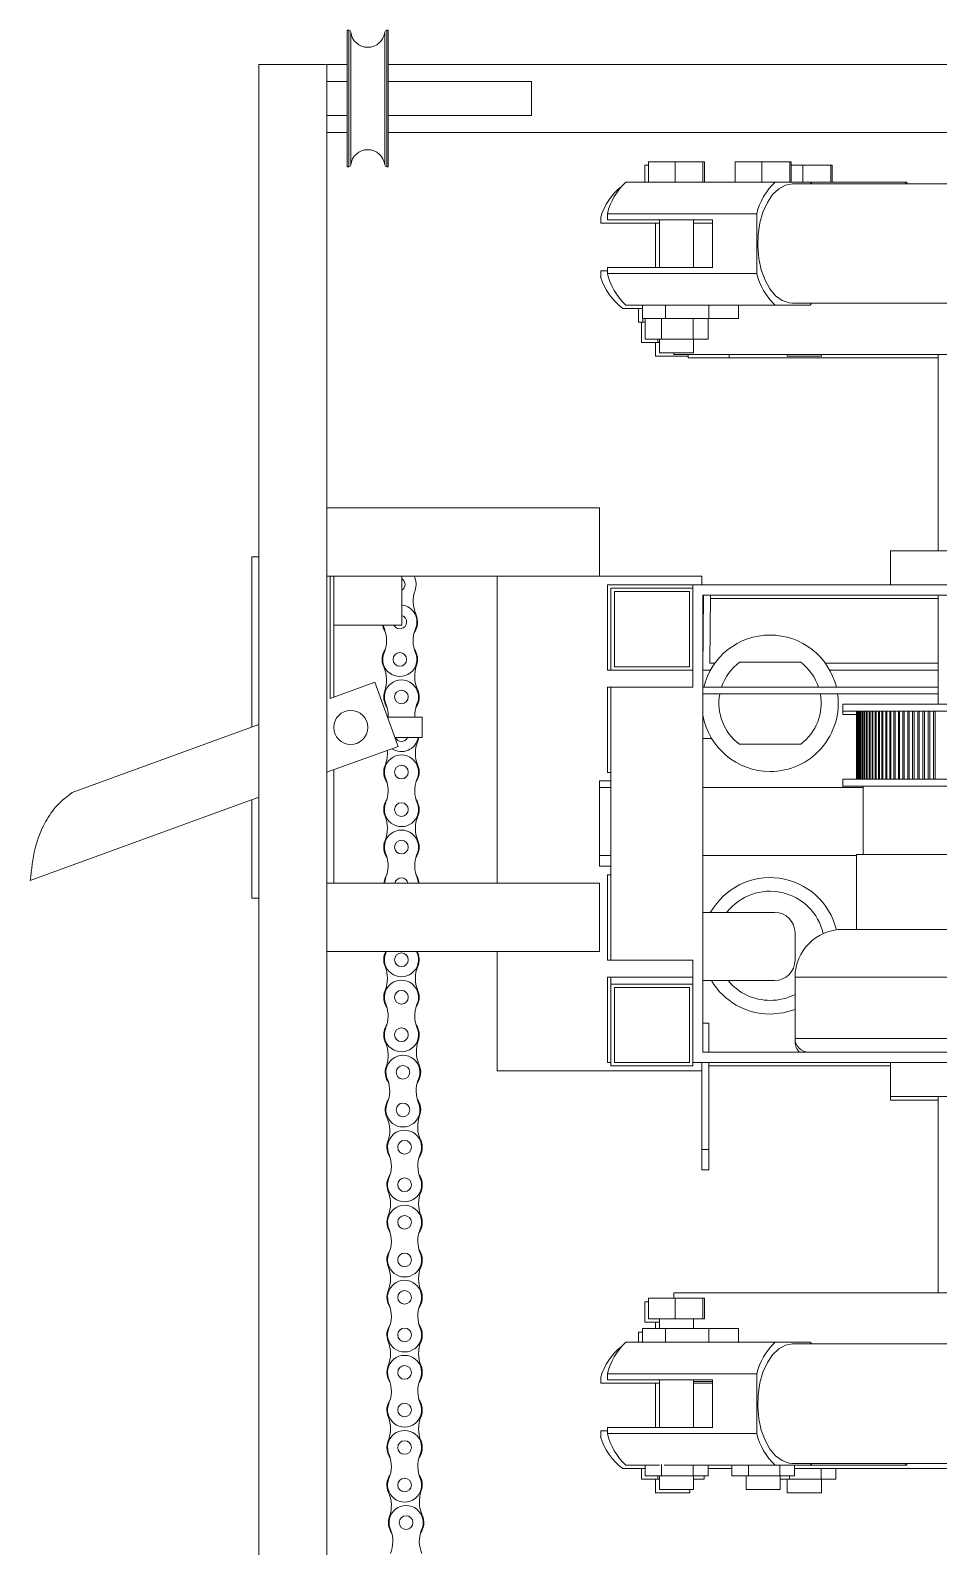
# Model space of a CAD drawing. Header units: millimetres. Extents: x 127 to 2222, y 23 to 864.
# Drawn here: x 1761.8 to 1828.4, y 604.3 to 715.4 of the extents above; entities that cross this region are included whole.
import ezdxf

# ---------------------------------------------------------------- set-up
doc = ezdxf.new("R2010")
doc.units = ezdxf.units.MM

msp = doc.modelspace()

# ---------------------------------------------------------------- linework, layer by layer
at = {"color": 7, "linetype": 'Continuous', "lineweight": 15}
for p, q in [((1785.18, 715.36), (1785.07, 715.36)), ((1785.07, 705.36), (1785.07, 715.36)), ((1788.07, 715.36), (1787.97, 715.36)), ((1788.07, 705.36), (1788.07, 715.36)), ((1778.57, 588.96), (1778.57, 712.86)), ((1783.57, 712.86), (1778.57, 712.86)), ((1783.57, 680.36), (1783.57, 712.86)), ((1785.07, 712.86), (1783.57, 712.86)), ((1829.86, 712.86), (1788.07, 712.86)), ((1785.07, 711.61), (1783.57, 711.61)), ((1798.57, 711.61), (1788.07, 711.61)), ((1798.57, 711.61), (1798.57, 709.11)), ((1783.57, 709.11), (1785.07, 709.11)), ((1788.07, 709.11), (1798.57, 709.11)), ((1785.07, 707.86), (1783.57, 707.86)), ((1834.6, 707.86), (1788.07, 707.86)), ((1807.16, 705.73), (1807.16, 704.23)), ((1807.16, 705.73), (1809.1, 705.73)), ((1809.1, 705.73), (1809.1, 704.23)), ((1809.1, 705.73), (1811.15, 705.73)), ((1811.15, 705.73), (1811.15, 704.23)), ((1811.15, 705.73), (1811.26, 705.73)), ((1811.26, 705.73), (1811.26, 704.23)), ((1813.51, 705.73), (1813.51, 704.23)), ((1813.51, 705.73), (1815.46, 705.73)), ((1815.46, 705.73), (1815.46, 704.23)), ((1815.46, 705.73), (1817.51, 705.73)), ((1817.51, 705.73), (1817.51, 704.23)), ((1817.51, 705.73), (1817.61, 705.73)), ((1817.61, 705.73), (1817.61, 704.23)), ((1785.07, 705.36), (1785.18, 705.36)), ((1787.97, 705.36), (1788.07, 705.36)), ((1806.88, 705.48), (1806.88, 704.23)), ((1806.88, 705.48), (1807.16, 705.48)), ((1817.61, 705.48), (1818.48, 705.48)), ((1818.48, 705.48), (1818.48, 704.23)), ((1818.48, 705.48), (1820.53, 705.48)), ((1820.53, 705.48), (1820.53, 704.23)), ((1820.53, 705.48), (1820.63, 705.48)), ((1820.63, 705.48), (1820.63, 704.23)), ((1816.45, 704.23), (1805.5, 704.23)), ((1819, 704.23), (1816.45, 704.23)), ((1839.01, 704.11), (1817.72, 704.11)), ((1819.14, 704.11), (1819, 704.23)), ((1826.01, 704.23), (1819, 704.23)), ((1826.01, 704.23), (1826.01, 704.11)), ((1826.11, 704.23), (1826.01, 704.23)), ((1826.12, 704.11), (1826.11, 704.23)), ((1803.65, 701.66), (1803.65, 701.23)), ((1807.96, 701.23), (1803.65, 701.23)), ((1815.09, 701.91), (1804.14, 701.91)), ((1804.14, 701.48), (1804.14, 701.91)), ((1811.85, 701.48), (1804.14, 701.48)), ((1807.68, 701.23), (1807.68, 697.98)), ((1807.96, 701.48), (1807.96, 697.98)), ((1810.46, 697.98), (1810.46, 701.48)), ((1811.85, 701.23), (1810.46, 701.23)), ((1811.85, 697.98), (1811.85, 701.48)), ((1815.09, 697.55), (1815.09, 701.91)), ((1803.65, 697.73), (1803.65, 697.3)), ((1804.14, 697.73), (1803.65, 697.73)), ((1804.14, 697.55), (1804.14, 697.98)), ((1804.14, 697.98), (1811.85, 697.98)), ((1815.09, 697.55), (1804.14, 697.55)), ((1806.71, 694.98), (1805.26, 694.98)), ((1806.94, 695.23), (1805.5, 695.23)), ((1806.43, 694.98), (1806.43, 693.98)), ((1806.71, 695.23), (1806.71, 694.23)), ((1806.94, 695.23), (1808.41, 695.23)), ((1808.41, 695.23), (1808.41, 694.23)), ((1808.41, 695.23), (1808.93, 695.23)), ((1816.45, 695.23), (1808.93, 695.23)), ((1811.58, 695.23), (1811.58, 694.23)), ((1813.76, 694.23), (1813.76, 695.23)), ((1819, 695.23), (1816.45, 695.23)), ((1817.72, 695.36), (1839.01, 695.36)), ((1819, 695.23), (1819.14, 695.36)), ((1806.74, 693.98), (1806.43, 693.98)), ((1806.63, 693.98), (1806.63, 692.48)), ((1808.41, 694.23), (1806.71, 694.23)), ((1806.74, 693.98), (1806.9, 693.98)), ((1806.9, 694.23), (1806.9, 692.73)), ((1808.12, 694.23), (1808.12, 692.73)), ((1811.58, 694.23), (1808.41, 694.23)), ((1810.43, 694.23), (1810.43, 692.73)), ((1811.52, 694.23), (1811.52, 692.73)), ((1813.76, 694.23), (1811.58, 694.23)), ((1807.85, 692.48), (1806.63, 692.48)), ((1808.12, 692.73), (1806.9, 692.73)), ((1807.68, 692.48), (1807.68, 691.48)), ((1807.85, 692.73), (1807.85, 692.48)), ((1807.96, 692.48), (1807.85, 692.48)), ((1807.96, 692.73), (1807.96, 691.73)), ((1810.43, 692.73), (1808.12, 692.73)), ((1811.52, 692.73), (1810.43, 692.73)), ((1810.46, 691.73), (1810.46, 692.73)), ((1810.06, 691.48), (1807.68, 691.48)), ((1810.46, 691.73), (1807.96, 691.73)), ((1809.02, 691.73), (1809.02, 691.61)), ((1855.15, 691.61), (1809.02, 691.61)), ((1810.06, 691.36), (1810.06, 691.61)), ((1813.08, 691.36), (1810.06, 691.36)), ((1813.08, 691.61), (1813.08, 691.36)), ((1828.4, 691.36), (1813.08, 691.36)), ((1817.33, 691.61), (1817.33, 691.48)), ((1819.83, 691.48), (1817.33, 691.48)), ((1819.83, 691.48), (1819.83, 691.61)), ((1828.4, 691.61), (1828.4, 677.23)), ((1803.57, 680.36), (1783.57, 680.36)), ((1783.57, 680.36), (1783.57, 675.36)), ((1803.57, 680.36), (1803.57, 675.36)), ((1778.07, 676.78), (1778.07, 664.31)), ((1778.07, 676.78), (1778.57, 676.78)), ((1824.9, 677.23), (1824.9, 674.73)), ((1824.9, 677.23), (1830.4, 677.23)), ((1783.57, 652.86), (1783.57, 675.36)), ((1803.57, 675.36), (1783.57, 675.36)), ((1783.82, 675.36), (1783.82, 666.4)), ((1784.07, 675.36), (1784.07, 671.78)), ((1789.07, 675.36), (1789.07, 671.78)), ((1796.07, 652.86), (1796.07, 675.36)), ((1803.57, 675.36), (1811.07, 675.36)), ((1804.15, 674.73), (1810.4, 674.73)), ((1804.15, 674.73), (1804.15, 668.48)), ((1810.4, 674.48), (1804.4, 674.48)), ((1804.4, 674.48), (1804.4, 668.48)), ((1810.4, 667.23), (1810.4, 674.73)), ((1810.4, 674.73), (1835.4, 674.73)), ((1811.07, 675.36), (1811.07, 674.73)), ((1810.15, 674.23), (1804.65, 674.23)), ((1804.65, 674.23), (1804.65, 668.73)), ((1810.15, 668.73), (1810.15, 674.23)), ((1811.15, 673.98), (1835.4, 673.98)), ((1811.15, 640.48), (1811.15, 673.98)), ((1811.2, 673.98), (1811.15, 668.48)), ((1811.2, 673.73), (1811.15, 673.73)), ((1811.66, 668.98), (1811.7, 673.98)), ((1828.4, 673.73), (1811.7, 673.73)), ((1828.4, 673.98), (1828.4, 665.98)), ((1784.07, 671.78), (1789.07, 671.78)), ((1784.07, 671.78), (1784.07, 666.49)), ((1787.69, 671.78), (1787.81, 671.44)), ((1812.02, 668.98), (1811.66, 668.98)), ((1813.82, 669.05), (1818.32, 669.05)), ((1828.4, 668.98), (1820.13, 668.98)), ((1804.15, 668.48), (1804.4, 668.48)), ((1804.4, 668.48), (1810.4, 668.48)), ((1804.65, 668.73), (1810.15, 668.73)), ((1811.15, 668.48), (1811.7, 668.48)), ((1820.45, 668.48), (1828.4, 668.48)), ((1783.82, 666.4), (1787.09, 667.59)), ((1788.8, 662.89), (1787.09, 667.59)), ((1804.15, 667.23), (1804.4, 667.23)), ((1804.15, 660.98), (1804.15, 667.23)), ((1804.4, 667.23), (1804.4, 647.23)), ((1810.4, 667.23), (1804.4, 667.23)), ((1811.15, 667.23), (1828.4, 667.23)), ((1828.4, 666.73), (1811.15, 666.73)), ((1821.4, 665.98), (1821.4, 665.48)), ((1821.4, 665.98), (1839.4, 665.98)), ((1764.9, 659.51), (1778.57, 664.49)), ((1788.01, 665.03), (1790.57, 665.03)), ((1790.57, 663.53), (1790.57, 665.03)), ((1821.4, 665.48), (1821.4, 665.23)), ((1821.4, 665.48), (1839.4, 665.48)), ((1821.4, 665.23), (1822.42, 665.23)), ((1822.4, 660.48), (1822.4, 665.48)), ((1822.4, 660.48), (1822.4, 665.23)), ((1822.41, 665.48), (1822.41, 660.48)), ((1822.42, 660.48), (1822.42, 665.48)), ((1822.43, 665.48), (1822.43, 660.48)), ((1822.46, 660.48), (1822.46, 665.48)), ((1822.48, 665.48), (1822.48, 660.48)), ((1822.52, 660.48), (1822.52, 665.48)), ((1822.55, 665.48), (1822.55, 660.48)), ((1822.61, 660.48), (1822.61, 665.48)), ((1822.63, 665.48), (1822.63, 660.48)), ((1822.71, 660.48), (1822.71, 665.48)), ((1822.75, 665.48), (1822.75, 660.48)), ((1822.84, 660.48), (1822.84, 665.48)), ((1822.88, 665.48), (1822.88, 660.48)), ((1822.98, 660.48), (1822.98, 665.48)), ((1823.03, 665.48), (1823.03, 660.48)), ((1823.15, 660.48), (1823.15, 665.48)), ((1823.2, 665.48), (1823.2, 660.48)), ((1823.34, 660.48), (1823.34, 665.48)), ((1823.4, 665.48), (1823.4, 660.48)), ((1823.55, 660.48), (1823.55, 665.48)), ((1823.61, 665.48), (1823.61, 660.48)), ((1823.77, 660.48), (1823.77, 665.48)), ((1823.84, 665.48), (1823.84, 660.48)), ((1824.01, 660.48), (1824.01, 665.48)), ((1824.09, 665.48), (1824.09, 660.48)), ((1824.27, 660.48), (1824.27, 665.48)), ((1824.35, 665.48), (1824.35, 660.48)), ((1824.55, 660.48), (1824.55, 665.48)), ((1824.63, 665.48), (1824.63, 660.48)), ((1824.85, 660.48), (1824.85, 665.48)), ((1824.93, 665.48), (1824.93, 660.48)), ((1825.15, 660.48), (1825.15, 665.48)), ((1825.24, 665.48), (1825.24, 660.48)), ((1825.48, 660.48), (1825.48, 665.48)), ((1825.57, 665.48), (1825.57, 660.48)), ((1825.81, 660.48), (1825.81, 665.48)), ((1825.91, 665.48), (1825.91, 660.48)), ((1826.16, 660.48), (1826.16, 665.48)), ((1826.27, 665.48), (1826.27, 660.48)), ((1826.52, 660.48), (1826.52, 665.48)), ((1826.63, 665.48), (1826.63, 660.48)), ((1826.9, 660.48), (1826.9, 665.48)), ((1827, 665.48), (1827, 660.48)), ((1827.28, 660.48), (1827.28, 665.48)), ((1827.39, 665.48), (1827.39, 660.48)), ((1827.67, 660.48), (1827.67, 665.48)), ((1827.78, 665.48), (1827.78, 660.48)), ((1828.06, 660.48), (1828.06, 665.48)), ((1828.18, 665.48), (1828.18, 660.48)), ((1788.56, 663.53), (1790.57, 663.53)), ((1790.24, 663.28), (1790.32, 663.53)), ((1811.79, 663.48), (1811.15, 663.48)), ((1788.8, 662.89), (1783.57, 660.99)), ((1818.32, 663.05), (1813.82, 663.05)), ((1784.07, 661.17), (1784.07, 652.86)), ((1803.57, 660.36), (1804.4, 660.36)), ((1803.57, 654.11), (1803.57, 660.36)), ((1804.15, 660.98), (1804.4, 660.98)), ((1821.4, 660.48), (1821.4, 659.98)), ((1821.4, 660.48), (1839.4, 660.48)), ((1821.4, 659.98), (1821.4, 659.89)), ((1821.4, 659.98), (1839.4, 659.98)), ((1822.9, 659.98), (1822.9, 654.98)), ((1778.57, 659.17), (1761.82, 653.07)), ((1778.07, 658.99), (1778.07, 651.78)), ((1804.4, 659.89), (1803.57, 659.89)), ((1822.9, 659.89), (1811.15, 659.89)), ((1804.4, 654.89), (1803.57, 654.89)), ((1822.4, 654.89), (1811.15, 654.89)), ((1822.4, 654.98), (1822.4, 649.48)), ((1838.4, 654.98), (1822.4, 654.98)), ((1803.57, 654.11), (1804.4, 654.11)), ((1804.15, 653.48), (1804.4, 653.48)), ((1804.15, 653.48), (1804.15, 647.23)), ((1783.57, 652.86), (1783.57, 647.86)), ((1803.57, 652.86), (1783.57, 652.86)), ((1787.89, 653.25), (1787.79, 652.86)), ((1790.28, 652.86), (1790.19, 653.25)), ((1803.57, 652.86), (1803.57, 647.86)), ((1778.07, 651.78), (1778.57, 651.78)), ((1816.4, 650.73), (1811.15, 650.73)), ((1817.9, 649.23), (1817.9, 647.23)), ((1830.56, 649.48), (1821.4, 649.48)), ((1783.57, 588.96), (1783.57, 647.86)), ((1803.57, 647.86), (1783.57, 647.86)), ((1787.93, 647.86), (1787.89, 647.75)), ((1790.19, 647.75), (1790.15, 647.86)), ((1796.07, 639.11), (1796.07, 647.86)), ((1804.15, 647.23), (1804.4, 647.23)), ((1810.4, 647.23), (1804.4, 647.23)), ((1810.4, 639.73), (1810.4, 647.23)), ((1804.15, 645.98), (1810.4, 645.98)), ((1804.15, 639.73), (1804.15, 645.98)), ((1804.4, 645.48), (1804.4, 645.98)), ((1816.4, 645.73), (1811.15, 645.73)), ((1817.9, 645.98), (1817.9, 641.48)), ((1804.4, 645.48), (1810.4, 645.48)), ((1804.4, 639.48), (1804.4, 645.48)), ((1804.65, 639.73), (1804.65, 645.23)), ((1804.65, 645.23), (1810.15, 645.23)), ((1810.15, 645.23), (1810.15, 639.73)), ((1811.57, 642.62), (1811.15, 642.62)), ((1811.57, 640.48), (1811.57, 642.62)), ((1817.9, 641.48), (1817.9, 641.23)), ((1835.4, 640.48), (1811.15, 640.48)), ((1796.07, 639.11), (1811.07, 639.11)), ((1804.15, 639.73), (1804.4, 639.73)), ((1810.4, 639.48), (1804.4, 639.48)), ((1810.15, 639.73), (1804.65, 639.73)), ((1835.4, 639.73), (1810.4, 639.73)), ((1810.4, 639.73), (1810.4, 639.48)), ((1811.07, 639.11), (1811.07, 639.73)), ((1811.07, 633.36), (1811.07, 639.11)), ((1811.57, 633.36), (1811.57, 639.73)), ((1811.57, 639.48), (1824.9, 639.48)), ((1824.9, 639.73), (1824.9, 637.23)), ((1824.9, 637.23), (1824.9, 636.98)), ((1824.9, 637.23), (1830.4, 637.23)), ((1828.4, 636.98), (1824.9, 636.98)), ((1828.4, 637.23), (1828.4, 622.86)), ((1811.57, 633.36), (1811.07, 633.36)), ((1811.07, 631.86), (1811.07, 633.36)), ((1811.57, 631.86), (1811.57, 633.36)), ((1811.57, 631.86), (1811.07, 631.86)), ((1806.88, 622.2), (1806.88, 620.7)), ((1806.88, 622.2), (1807.16, 622.2)), ((1807.16, 622.45), (1807.16, 620.95)), ((1807.16, 622.45), (1809.1, 622.45)), ((1809.02, 622.45), (1809.02, 622.86)), ((1849.6, 622.86), (1809.02, 622.86)), ((1809.1, 622.45), (1809.1, 620.95)), ((1809.1, 622.45), (1811.15, 622.45)), ((1811.15, 622.45), (1811.15, 620.95)), ((1811.15, 622.45), (1811.26, 622.45)), ((1811.26, 622.45), (1811.26, 620.95)), ((1806.43, 619.98), (1806.43, 619.23)), ((1806.71, 619.98), (1806.43, 619.98)), ((1806.71, 620.23), (1806.71, 619.23)), ((1808.41, 620.23), (1806.71, 620.23)), ((1806.88, 620.7), (1807.96, 620.7)), ((1807.16, 620.95), (1809.1, 620.95)), ((1807.68, 620.7), (1807.68, 620.23)), ((1807.96, 620.95), (1807.96, 620.23)), ((1808.41, 619.23), (1808.41, 620.23)), ((1811.58, 620.23), (1808.41, 620.23)), ((1809.1, 620.95), (1811.15, 620.95)), ((1810.46, 620.23), (1810.46, 620.95)), ((1811.15, 620.95), (1811.26, 620.95)), ((1811.58, 619.23), (1811.58, 620.23)), ((1813.76, 620.23), (1811.58, 620.23)), ((1813.76, 620.23), (1813.76, 619.23)), ((1806.94, 619.23), (1805.5, 619.23)), ((1806.94, 619.23), (1808.41, 619.23)), ((1808.41, 619.23), (1808.93, 619.23)), ((1816.45, 619.23), (1808.93, 619.23)), ((1819, 619.23), (1816.45, 619.23)), ((1839.01, 619.11), (1817.72, 619.11)), ((1819.14, 619.11), (1819, 619.23)), ((1803.65, 616.66), (1803.65, 616.23)), ((1815.09, 616.91), (1804.14, 616.91)), ((1804.14, 616.48), (1804.14, 616.91)), ((1815.09, 612.55), (1815.09, 616.91)), ((1807.96, 616.23), (1803.65, 616.23)), ((1811.85, 616.48), (1804.14, 616.48)), ((1807.68, 616.23), (1807.68, 612.98)), ((1807.96, 616.48), (1807.96, 612.98)), ((1810.46, 612.98), (1810.46, 616.48)), ((1810.46, 616.36), (1811.85, 616.36)), ((1811.85, 616.23), (1810.46, 616.23)), ((1811.85, 612.98), (1811.85, 616.48)), ((1803.65, 612.73), (1803.65, 612.3)), ((1804.14, 612.73), (1803.65, 612.73)), ((1804.14, 612.55), (1804.14, 612.98)), ((1804.14, 612.98), (1811.85, 612.98)), ((1815.09, 612.55), (1804.14, 612.55)), ((1806.9, 609.98), (1805.26, 609.98)), ((1807.97, 610.23), (1805.5, 610.23)), ((1806.63, 609.98), (1806.63, 609.2)), ((1806.9, 610.23), (1806.9, 609.45)), ((1808.12, 610.28), (1808.12, 609.45)), ((1816.45, 610.23), (1808.3, 610.23)), ((1810.43, 610.23), (1810.43, 609.45)), ((1811.52, 610.23), (1811.52, 609.45)), ((1813.26, 609.98), (1811.52, 609.98)), ((1813.26, 610.23), (1813.26, 609.45)), ((1814.48, 610.23), (1814.48, 609.45)), ((1819, 610.23), (1816.45, 610.23)), ((1816.79, 610.23), (1816.79, 609.45)), ((1817.72, 610.36), (1839.01, 610.36)), ((1817.87, 610.23), (1817.87, 609.45)), ((1819.78, 609.98), (1817.87, 609.98)), ((1819, 610.23), (1819.14, 610.36)), ((1826.01, 610.23), (1819, 610.23)), ((1819.81, 609.98), (1819.81, 609.2)), ((1829.3, 609.98), (1819.81, 609.98)), ((1820.89, 609.98), (1820.89, 609.2)), ((1826.01, 610.36), (1826.01, 610.23)), ((1826.11, 610.23), (1826.01, 610.23)), ((1826.11, 610.23), (1826.12, 610.36)), ((1807.85, 609.2), (1806.63, 609.2)), ((1808.12, 609.45), (1806.9, 609.45)), ((1807.68, 609.2), (1807.68, 608.2)), ((1807.85, 609.45), (1807.85, 609.2)), ((1807.96, 609.2), (1807.85, 609.2)), ((1807.96, 609.45), (1807.96, 608.45)), ((1810.43, 609.45), (1808.12, 609.45)), ((1811.52, 609.45), (1810.43, 609.45)), ((1810.46, 608.45), (1810.46, 609.45)), ((1811.24, 609.2), (1810.46, 609.2)), ((1811.24, 609.45), (1811.24, 609.2)), ((1814.48, 609.45), (1813.26, 609.45)), ((1814.31, 609.45), (1814.31, 608.45)), ((1816.79, 609.45), (1814.48, 609.45)), ((1817.87, 609.45), (1816.79, 609.45)), ((1816.81, 608.45), (1816.81, 609.45)), ((1817.5, 609.2), (1816.81, 609.2)), ((1817.33, 609.2), (1817.33, 608.2)), ((1817.5, 609.45), (1817.5, 609.2)), ((1819.81, 609.2), (1817.5, 609.2)), ((1820.89, 609.2), (1819.81, 609.2)), ((1819.83, 608.2), (1819.83, 609.2)), ((1810.18, 608.2), (1807.68, 608.2)), ((1810.46, 608.45), (1807.96, 608.45)), ((1810.18, 608.2), (1810.18, 608.45)), ((1815.56, 608.45), (1814.31, 608.45)), ((1816.81, 608.45), (1815.56, 608.45)), ((1818.58, 608.2), (1817.33, 608.2)), ((1819.83, 608.2), (1818.58, 608.2))]:
    msp.add_line(p, q, dxfattribs=at)
at = {"color": 8, "linetype": 'Continuous', "lineweight": 15}
for p, q in [((1785.18, 705.36), (1785.18, 715.36)), ((1785.33, 705.49), (1785.33, 715.22)), ((1787.82, 705.49), (1787.82, 715.22)), ((1787.97, 705.36), (1787.97, 715.36)), ((1806.74, 694.23), (1806.74, 693.98)), ((1817.9, 645.98), (1830.62, 645.98)), ((1830.62, 641.48), (1817.9, 641.48)), ((1817.9, 641.23), (1817.93, 641.23))]:
    msp.add_line(p, q, dxfattribs=at)
at = {"color": 7, "linetype": 'Continuous', "lineweight": 15, "flags": 128}
for points in [[(1817.72, 704.11), (1817.21, 704.02), (1816.71, 703.75), (1816.26, 703.32), (1815.87, 702.74), (1815.55, 702.04), (1815.32, 701.25), (1815.19, 700.39), (1815.17, 699.51), (1815.24, 698.63), (1815.42, 697.8), (1815.7, 697.05), (1816.06, 696.41), (1816.48, 695.91), (1816.96, 695.56), (1817.46, 695.38), (1817.72, 695.36)], [(1787.64, 671.78), (1787.75, 671.46), (1787.87, 671.24)], [(1787.98, 653.52), (1787.84, 653.27), (1787.74, 652.86)], [(1790.33, 652.86), (1790.24, 653.27), (1790.09, 653.52)], [(1816.07, 643.28), (1817.02, 643.37), (1817.9, 643.62)], [(1817.72, 619.11), (1817.21, 619.02), (1816.71, 618.75), (1816.26, 618.32), (1815.87, 617.74), (1815.55, 617.04), (1815.32, 616.25), (1815.19, 615.39), (1815.17, 614.51), (1815.24, 613.63), (1815.42, 612.8), (1815.7, 612.05), (1816.06, 611.41), (1816.48, 610.91), (1816.96, 610.56), (1817.46, 610.38), (1817.72, 610.36)]]:
    msp.add_lwpolyline(points, dxfattribs=at)
at = {"color": 7, "linetype": 'Continuous', "lineweight": 15}
for centre, radius in [((1788.92, 669.26), 0.5), ((1789.04, 666.51), 0.5), ((1785.32, 664.28), 1.25), ((1789.04, 661.01), 0.5), ((1789.04, 658.26), 0.5), ((1789.04, 655.51), 0.5), ((1789.04, 647.26), 0.5), ((1789.04, 644.51), 0.5), ((1789.04, 641.76), 0.5), ((1789.15, 639.01), 0.5), ((1789.15, 636.26), 0.5), ((1789.27, 633.52), 0.5), ((1789.27, 630.77), 0.5), ((1789.27, 628.02), 0.5), ((1789.27, 625.27), 0.5), ((1789.27, 622.52), 0.5), ((1789.27, 619.77), 0.5), ((1789.27, 617.02), 0.5), ((1789.27, 614.27), 0.5), ((1789.27, 611.52), 0.5), ((1789.27, 608.77), 0.5), ((1789.38, 606.02), 0.5)]:
    msp.add_circle(centre, radius, dxfattribs=at)
for centre, radius, start, end in [((1785.18, 715.21), 0.15, 6.1506, 90), ((1786.57, 715.36), 1.25, 186.1506, 353.8494), ((1787.97, 715.21), 0.15, 90, 173.8494), ((1786.57, 705.36), 1.25, 6.1506, 173.8494), ((1785.18, 705.51), 0.15, 270, 353.8494), ((1787.97, 705.51), 0.15, 186.1506, 270), ((1808.06, 700.32), 4.61, 128.657, 163.0622), ((1808.65, 700.83), 4.64, 132.813, 166.5157), ((1819.6, 700.83), 4.64, 132.8133, 166.5152), ((1808.01, 698.62), 4.56, 196.8418, 232.9582), ((1808.65, 698.63), 4.64, 193.4843, 227.187), ((1819.6, 698.63), 4.64, 193.4848, 227.1867), ((1788.81, 674.76), 0.5, 302.289, 57.711), ((1788.81, 674.76), 1.3, 340.4312, 27.4224), ((1792.27, 673.53), 2.37, 160.4312, 204.3747), ((1788.92, 672.01), 0.5, 206.6286, 72.3264), ((1788.92, 672.01), 1.25, 332.9848, 83.0249), ((1788.92, 672.01), 1.3, 323.8011, 24.3747), ((1785.67, 670.64), 2.28, 336.9811, 20.5248), ((1792.17, 670.64), 2.28, 159.4752, 203.0189), ((1816.07, 666.05), 5, 13.6045, 166.3955), ((1788.92, 669.26), 1.3, 144.2506, 204.3747), ((1788.92, 669.26), 1.3, 340.4312, 35.7494), ((1788.92, 669.26), 1.25, 156.9811, 23.0189), ((1816.07, 666.05), 3.75, 126.8699, 161.7222), ((1816.07, 666.05), 3.75, 18.2778, 53.1301), ((1785.57, 667.74), 2.38, 340.4312, 24.3747), ((1789.04, 666.51), 1.25, 332.9848, 207.0152), ((1792.38, 668.03), 2.37, 160.4312, 204.3747), ((1789.04, 666.51), 1.3, 160.4312, 216.1989), ((1789.04, 666.51), 1.3, 323.8011, 24.3747), ((1816.07, 666.05), 3.75, 169.6132, 233.1301), ((1816.07, 666.05), 5, 270, 7.7713), ((1816.07, 666.05), 3.75, 306.8699, 10.3868), ((1785.78, 665.14), 2.28, 357.2846, 20.5248), ((1792.29, 665.14), 2.28, 159.4752, 182.7154), ((1816.07, 666.05), 5, 190.1534, 270), ((1789.04, 663.76), 1.25, 236.1853, 349.5594), ((1789.04, 663.76), 0.5, 206.939, 333.061), ((1792.44, 662.39), 2.38, 158.0282, 201.9718), ((1789.04, 661.01), 1.25, 332.9848, 207.0152), ((1785.63, 662.39), 2.38, 338.0282, 5.0785), ((1789.04, 661.01), 1.3, 158.0282, 216.1989), ((1789.04, 661.01), 1.3, 323.8011, 21.9718), ((1785.78, 659.64), 2.28, 336.9811, 20.5248), ((1792.29, 659.64), 2.28, 159.4752, 203.0189), ((1789.04, 658.26), 1.3, 144.2506, 201.9718), ((1789.04, 658.26), 1.3, 338.0282, 35.7494), ((1789.04, 658.26), 1.25, 156.9811, 23.0189), ((1785.63, 656.89), 2.38, 338.0282, 21.9718), ((1792.44, 656.89), 2.38, 158.0282, 201.9718), ((1789.04, 655.51), 1.25, 332.9848, 207.0152), ((1789.04, 655.51), 1.3, 158.0282, 216.1989), ((1789.04, 655.51), 1.3, 323.8011, 21.9718), ((1785.78, 654.14), 2.28, 336.9811, 20.5248), ((1792.29, 654.14), 2.28, 159.4752, 203.0189), ((1816.07, 648.28), 5, 13.5529, 150.6189), ((1789.04, 652.76), 0.5, 90, 169.1786), ((1789.04, 652.76), 0.5, 10.8214, 90), ((1816.07, 648.28), 4, 12.966, 142.1736), ((1816.4, 649.23), 1.5, 0, 90), ((1821.4, 645.98), 3.5, 90, 180), ((1789.04, 647.26), 1.3, 152.8175, 201.9718), ((1789.04, 647.26), 1.25, 156.9811, 23.0189), ((1789.04, 647.26), 1.3, 338.0282, 27.1825), ((1785.63, 645.89), 2.38, 338.0282, 21.9718), ((1792.44, 645.89), 2.38, 158.0282, 201.9718), ((1816.4, 647.23), 1.5, 270, 0), ((1789.04, 644.51), 1.25, 332.9848, 207.0152), ((1816.07, 648.28), 5, 210.6228, 270), ((1816.07, 648.28), 4, 219.5484, 270), ((1789.04, 644.51), 1.3, 158.0282, 216.1989), ((1789.04, 644.51), 1.3, 323.8011, 21.9718), ((1816.07, 648.28), 4, 270, 297.1986), ((1785.78, 643.14), 2.28, 336.9811, 20.5248), ((1792.29, 643.14), 2.28, 159.4752, 203.0189), ((1789.04, 641.76), 1.3, 144.2506, 204.3747), ((1789.04, 641.76), 1.25, 156.9811, 23.0189), ((1789.04, 641.76), 1.3, 340.4312, 35.7494), ((1785.69, 640.24), 2.38, 340.4312, 24.3747), ((1792.5, 640.53), 2.37, 160.4312, 204.3747), ((1818.9, 641.48), 1, 180, 270), ((1818.9, 641.23), 1, 180, 228.5904), ((1789.15, 639.01), 1.25, 332.9848, 207.0152), ((1789.15, 639.01), 1.3, 160.4312, 216.1989), ((1789.15, 639.01), 1.3, 323.8011, 24.3747), ((1785.9, 637.65), 2.28, 336.9811, 20.5248), ((1792.4, 637.65), 2.28, 159.4752, 203.0189), ((1789.15, 636.26), 1.3, 144.2506, 204.3747), ((1789.15, 636.26), 1.25, 156.9811, 23.0189), ((1789.15, 636.26), 1.3, 340.4312, 35.7494), ((1785.8, 634.75), 2.38, 340.4312, 24.3747), ((1792.61, 635.03), 2.38, 160.4312, 204.3747), ((1789.27, 633.52), 1.25, 332.9848, 207.0152), ((1789.27, 633.52), 1.3, 160.4312, 216.1989), ((1789.27, 633.52), 1.3, 323.8011, 24.3747), ((1786.02, 632.15), 2.28, 336.9811, 20.5248), ((1792.52, 632.15), 2.28, 159.4752, 203.0189), ((1789.27, 630.77), 1.3, 144.2506, 201.9718), ((1789.27, 630.77), 1.25, 156.9811, 23.0189), ((1789.27, 630.77), 1.3, 338.0282, 35.7494), ((1785.86, 629.39), 2.38, 338.0282, 21.9718), ((1792.68, 629.39), 2.38, 158.0282, 201.9718), ((1789.27, 628.02), 1.25, 332.9848, 207.0152), ((1789.27, 628.02), 1.3, 158.0282, 216.1989), ((1789.27, 628.02), 1.3, 323.8011, 21.9718), ((1786.02, 626.65), 2.28, 336.9811, 20.5248), ((1792.52, 626.65), 2.28, 159.4752, 203.0189), ((1789.27, 625.27), 1.3, 144.2506, 201.9718), ((1789.27, 625.27), 1.25, 156.9811, 23.0189), ((1789.27, 625.27), 1.3, 338.0282, 35.7494), ((1785.86, 623.89), 2.38, 338.0282, 21.9718), ((1792.68, 623.89), 2.38, 158.0282, 201.9718), ((1789.27, 622.52), 1.25, 332.9848, 207.0152), ((1789.27, 622.52), 1.3, 158.0282, 216.1989), ((1789.27, 622.52), 1.3, 323.8011, 21.9718), ((1786.02, 621.15), 2.28, 336.9811, 20.5248), ((1792.52, 621.15), 2.28, 159.4752, 203.0189), ((1789.27, 619.77), 1.3, 144.2506, 201.9718), ((1789.27, 619.77), 1.25, 156.9811, 23.0189), ((1789.27, 619.77), 1.3, 338.0282, 35.7494), ((1785.86, 618.39), 2.38, 338.0282, 21.9718), ((1792.68, 618.39), 2.38, 158.0282, 201.9718), ((1808.06, 615.32), 4.61, 128.6574, 163.0618), ((1808.65, 615.83), 4.64, 132.8129, 166.5156), ((1819.6, 615.83), 4.64, 132.8131, 166.5151), ((1789.27, 617.02), 1.25, 332.9848, 207.0152), ((1789.27, 617.02), 1.3, 158.0282, 216.1989), ((1789.27, 617.02), 1.3, 323.8011, 21.9718), ((1786.02, 615.65), 2.28, 336.9811, 20.5248), ((1792.52, 615.65), 2.28, 159.4752, 203.0189), ((1789.27, 614.27), 1.3, 144.2506, 201.9718), ((1789.27, 614.27), 1.25, 156.9811, 23.0189), ((1789.27, 614.27), 1.3, 338.0282, 35.7494), ((1785.86, 612.89), 2.38, 338.0282, 21.9718), ((1792.68, 612.89), 2.38, 158.0282, 201.9718), ((1789.27, 611.52), 1.25, 332.9848, 207.0152), ((1808.01, 613.62), 4.56, 196.8418, 232.9581), ((1808.65, 613.63), 4.64, 193.4848, 227.1864), ((1819.6, 613.63), 4.64, 193.4852, 227.1862), ((1789.27, 611.52), 1.3, 158.0282, 216.1989), ((1789.27, 611.52), 1.3, 323.8011, 21.9718), ((1786.02, 610.15), 2.28, 336.9811, 20.5248), ((1792.52, 610.15), 2.28, 159.4752, 203.0189), ((1789.27, 608.77), 1.3, 144.2506, 204.3747), ((1789.27, 608.77), 1.25, 156.9811, 23.0189), ((1789.27, 608.77), 1.3, 340.4312, 35.7494), ((1785.92, 607.25), 2.38, 340.4312, 24.3747), ((1792.73, 607.54), 2.38, 160.4312, 204.3747), ((1789.38, 606.02), 1.25, 332.9848, 207.0152), ((1789.38, 606.02), 1.3, 160.4312, 216.1989), ((1789.38, 606.02), 1.3, 323.8011, 24.3747), ((1786.13, 604.65), 2.28, 336.9811, 20.5248), ((1792.63, 604.65), 2.28, 159.4752, 203.0189)]:
    msp.add_arc(centre, radius, start, end, dxfattribs=at)
msp.add_open_spline([(1761.82, 653.07), (1761.91, 653.86), (1762.06, 655.35), (1762.78, 657.22), (1763.74, 658.61), (1764.52, 659.22), (1764.9, 659.51)], degree=3, knots=[0, 0, 0, 0, 0.3224228, 0.6020333, 0.8032842, 1, 1, 1, 1], dxfattribs=at)

doc.saveas('drawing.dxf')
